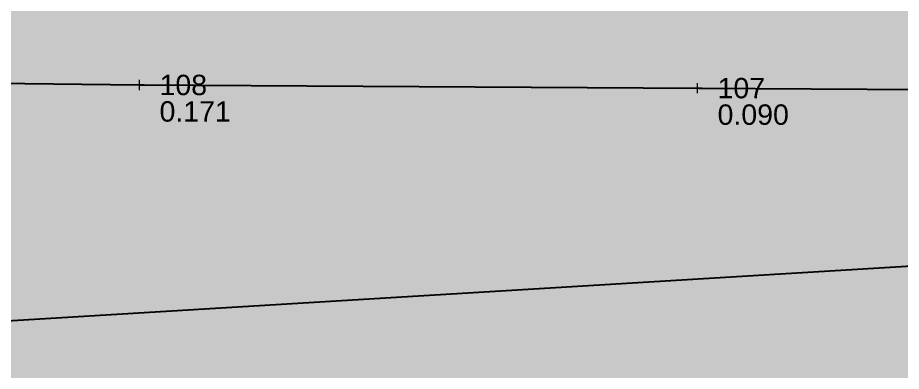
# Model space of a CAD drawing. Header units: millimetres. Extents: x 2622 to 2811, y 687 to 801.
# Drawn here: x 2665.245 to 2669.576, y 750.988 to 752.724 of the extents above; entities that cross this region are included whole.
import ezdxf

# ---------------------------------------------------------------- set-up
doc = ezdxf.new("R2010")
doc.units = ezdxf.units.MM
doc.layers.add('LINEE DI MAPPA', color=250, linetype='Continuous')
doc.layers.add('Verde', color=84, linetype='Continuous')
for name, color, linetype, lineweight in [('PT_TOPOG_CENTRO', 5, 'Continuous', 0), ('PT_TOPOG_NOME', 5, 'Continuous', 0), ('PT_TOPOG_QUOT', 10, 'Continuous', 0), ('PT_TOPOG_SIMB', 5, 'Continuous', 0)]:
    doc.layers.add(name, color=color, linetype=linetype, lineweight=lineweight)
doc.styles.get("Standard").update_dxf_attribs({"font": 'arial.ttf'})

# ---------------------------------------------------------------- blocks, each defined once
blk = doc.blocks.new('TPD_Standard')
at = {"layer": 'PT_TOPOG_CENTRO', "linetype": 'Continuous'}
blk.add_point((0, 0), dxfattribs=at)
at = {"layer": 'PT_TOPOG_SIMB', "linetype": 'Continuous'}
for p, q in [((0.05, 0), (-0.05, 0)), ((0, 0.05), (0, -0.05))]:
    blk.add_line(p, q, dxfattribs=at)
at = {"layer": 'PT_TOPOG_NOME', "linetype": 'Continuous', "lineweight": 0}
blk.add_attdef('Nome', (0, 0), '', height=0.2, dxfattribs=at)
at = {"layer": 'PT_TOPOG_QUOT', "linetype": 'Continuous', "lineweight": 0}
blk.add_attdef('Quota', (0, 0), '', height=0.2, dxfattribs=at)

msp = doc.modelspace()

# ---------------------------------------------------------------- hatches: boundary and pattern name
at = {"layer": 'Verde'}
h = msp.add_hatch(dxfattribs=at)
h.set_pattern_fill('DOTS', color=256, scale=0.05, style=0)
h.set_pattern_definition([(0, (1295.01577, 297.66502), (0.0396875, 0.079375), [0, -0.079375])])
h.paths.add_polyline_path([(2656.8528, 756.7765, -1), (2658.3051, 756.7765, -1)], flags=16)
h.paths.add_polyline_path([(2655.9701, 760.0463, -1), (2657.4224, 760.0463, -1)], flags=16)
h.paths.add_polyline_path([(2658.428, 756.4017, -1), (2659.8803, 756.4017, -1)], flags=16)
h.paths.add_polyline_path([(2658.9701, 752.7161, -1), (2658.7201, 752.7161, -1)], flags=16)
h.paths.add_polyline_path([(2656.7558, 761.5113), (2656.7758, 762.9548), (2658.6865, 763.0368), (2658.6729, 761.5342)], flags=16)
h.paths.add_polyline_path([(2648.2697, 763.5066, -1), (2649.7221, 763.5066, -1)], flags=16)
h.paths.add_polyline_path([(2661.1981, 756.1648, -1), (2662.6504, 756.1648, -1)], flags=16)
h.paths.add_polyline_path([(2645.2156, 762.8484, -1), (2646.6679, 762.8484, -1)], flags=16)
h.paths.add_polyline_path([(2666.8084, 756.1168, -1), (2665.3561, 756.1168, -1)], flags=16)
h.paths.add_polyline_path([(2668.5196, 756.0849, -1), (2667.0672, 756.0849, -1)], flags=16)
h.paths.add_polyline_path([(2659.2398, 753.4688), (2659.7778, 753.4688), (2659.7778, 753.7977), (2659.2398, 753.7977)], flags=24)
h.paths.add_polyline_path([(2657.0631, 761.9829), (2658.3775, 761.9829), (2658.3775, 762.6104), (2657.0631, 762.6104)], flags=8)
h.paths.add_polyline_path([(2645.1457, 760.0838), (2648.8816, 760.0838), (2648.8816, 760.5092), (2645.1457, 760.5092)], flags=24)
edge = h.paths.add_edge_path()
edge.add_arc((2655.3389, 763.2175), 0.7262, 0, 360)
edge = h.paths.add_edge_path()
edge.add_line((2652.9411, 759.9926), (2652.9411, 760.439))
edge.add_arc((2653.6321, 760.2158), 0.7262, 162.0983, 197.9017)
edge = h.paths.add_edge_path()
edge.add_line((2652.9411, 760.9907), (2652.9411, 762.1733))
edge.add_arc((2653.3627, 761.582), 0.7262, 125.4843, 234.5157)
edge = h.paths.add_edge_path()
edge.add_line((2653.1411, 762.2736), (2653.1411, 760.8905))
edge.add_arc((2653.3627, 761.582), 0.7262, 252.2383, 264.6596)
edge.add_arc((2653.6321, 760.2158), 0.7262, 117.657, 132.5446)
edge.add_line((2653.1411, 760.7508), (2653.1411, 759.6808))
edge.add_arc((2653.6321, 760.2158), 0.7262, 227.4554, 277.631)
edge.add_arc((2654.2121, 758.9543), 0.7262, 131.7452, 281.8496)
edge.add_arc((2654.9007, 757.7576), 0.7262, 137.9906, 311.1708)
edge.add_arc((2656.0975, 757.1075), 0.7262, 171.8021, 491.1708)
edge.add_arc((2654.9007, 757.7576), 0.7262, 351.8021, 461.8496)
edge.add_arc((2654.2121, 758.9543), 0.7262, 317.9906, 457.631)
edge.add_arc((2653.6321, 760.2158), 0.7262, 311.7452, 444.6596)
edge.add_arc((2653.3627, 761.582), 0.7262, 297.657, 467.7617)
h.paths.add_polyline_path([(2670.3991, 753.604), (2670.385, 753.3544), (2652.9411, 754.3402), (2652.9411, 754.5906)])
h.paths.add_polyline_path([(2655.3668, 755.7315), (2655.3668, 755.2512), (2654.9012, 755.2512), (2654.9012, 755.7315)])
h.paths.add_polyline_path([(2650.4411, 753.9961), (2650.4411, 756.6348), (2644.8148, 756.6348), (2645.1166, 751.0645), (2652.4095, 751.9524), (2654.0325, 752.2116), (2659.2011, 752.0885), (2663.2887, 752.4233), (2665.8401, 752.3935), (2670.441, 752.3673), (2670.4275, 752.8508), (2670.4774, 752.8521), (2670.4895, 754.6835), (2670.402, 754.6829), (2670.3824, 757.4302), (2666.929, 757.5151), (2661.3707, 757.601), (2661.3788, 758.7837), (2660.6997, 758.7884), (2660.7401, 764.7082), (2667.2279, 764.6639), (2667.1897, 759.0731), (2670.359, 759.0241), (2670.3592, 761.3795), (2670.4467, 761.3795), (2670.4366, 761.9587), (2670.3491, 761.9606), (2670.4287, 765.6196), (2669.6201, 765.5823), (2669.6184, 765.5404), (2669.4186, 765.5484), (2669.4196, 765.5731), (2660.4661, 765.147), (2657.3695, 765.0085), (2650.7649, 764.7194), (2644.3913, 764.4501), (2644.4761, 762.8848), (2653.0161, 762.8848), (2653.0161, 762.4598), (2653.1411, 762.4598), (2653.1411, 757.0598), (2653.0161, 757.0598), (2653.0161, 756.6348), (2652.9411, 756.6348), (2652.9411, 753.9961)])
h.paths.add_polyline_path([(2669.9501, 754.6583), (2669.9501, 754.178), (2669.4846, 754.178), (2669.4846, 754.6583)])
h.paths.add_polyline_path([(2669.4846, 754.1848), (2669.4846, 754.4352), (2652.9411, 755.3702), (2652.9411, 755.1198)])
h.paths.add_polyline_path([(2669.9501, 754.4089), (2669.9501, 754.178), (2669.6047, 754.178), (2670.4008, 754.133), (2670.4149, 754.3826)])
h = msp.add_hatch(dxfattribs=at)
h.set_pattern_fill('AR-SAND', color=256, scale=0.005, style=0)
h.set_pattern_definition([(37.5, (1295.01577, 297.66502), (-0.008000156, 0.24470662), [0, -0.19304, 0, -0.2159, 0, -0.206375]), (7.5, (1295.01577, 297.66502), (0.22476164, 0.35841255), [0, -0.10414, 0, -0.17399, 0, -0.066675]), (327.5, (1294.85956, 297.66502), (0.395496185, 0.000718592), [0, -0.0635, 0, -0.2286, 0, -0.29845]), (317.5, (1294.85956, 297.66502), (0.38177823, 0.11146466), [0, -0.03175, 0, -0.14986, 0, -0.17145])])
h.paths.add_polyline_path([(2670.441, 752.3673), (2665.8401, 752.3935), (2663.2887, 752.4233), (2659.2011, 752.0885), (2654.0325, 752.2116), (2652.4095, 751.9524), (2645.1166, 751.0645), (2645.2776, 748.0925), (2650.9663, 748.7143), (2660.7014, 749.2353), (2670.5138, 749.7605)])

# ---------------------------------------------------------------- linework, layer by layer
for p, q in [((2663.2887, 752.4233), (2665.8401, 752.3935)), ((2665.8401, 752.3935), (2670.441, 752.3673))]:
    msp.add_line(p, q)
at = {"layer": 'LINEE DI MAPPA'}
msp.add_lwpolyline([(2670.4636, 751.5556), (2645.0223, 750.0072), (2630.7184, 750.2917), (2625.0241, 752.0158), (2625.0468, 752.2451)], dxfattribs=at)

# ---------------------------------------------------------------- block references
at = {"layer": 'PT_TOPOG_CENTRO', "linetype": 'Continuous'}
ref = msp.add_blockref('TPD_Standard', (2665.8401, 752.3935), dxfattribs=dict(at, xscale=0.5, yscale=0.5, zscale=0.5))
ref.add_attrib('Nome', '108', (2665.9401, 752.3435), dxfattribs={"layer": 'PT_TOPOG_NOME', "linetype": 'Continuous', "lineweight": 0, "height": 0.1})
ref.add_attrib('Quota', '0.171', (2665.9401, 752.2135), dxfattribs={"layer": 'PT_TOPOG_QUOT', "linetype": 'Continuous', "lineweight": 0, "height": 0.1})
ref = msp.add_blockref('TPD_Standard', (2668.5756, 752.378), dxfattribs=dict(at, xscale=0.5, yscale=0.5, zscale=0.5))
ref.add_attrib('Nome', '107', (2668.6756, 752.328), dxfattribs={"layer": 'PT_TOPOG_NOME', "linetype": 'Continuous', "lineweight": 0, "height": 0.1})
ref.add_attrib('Quota', '0.090', (2668.6756, 752.198), dxfattribs={"layer": 'PT_TOPOG_QUOT', "linetype": 'Continuous', "lineweight": 0, "height": 0.1})

doc.saveas('drawing.dxf')
